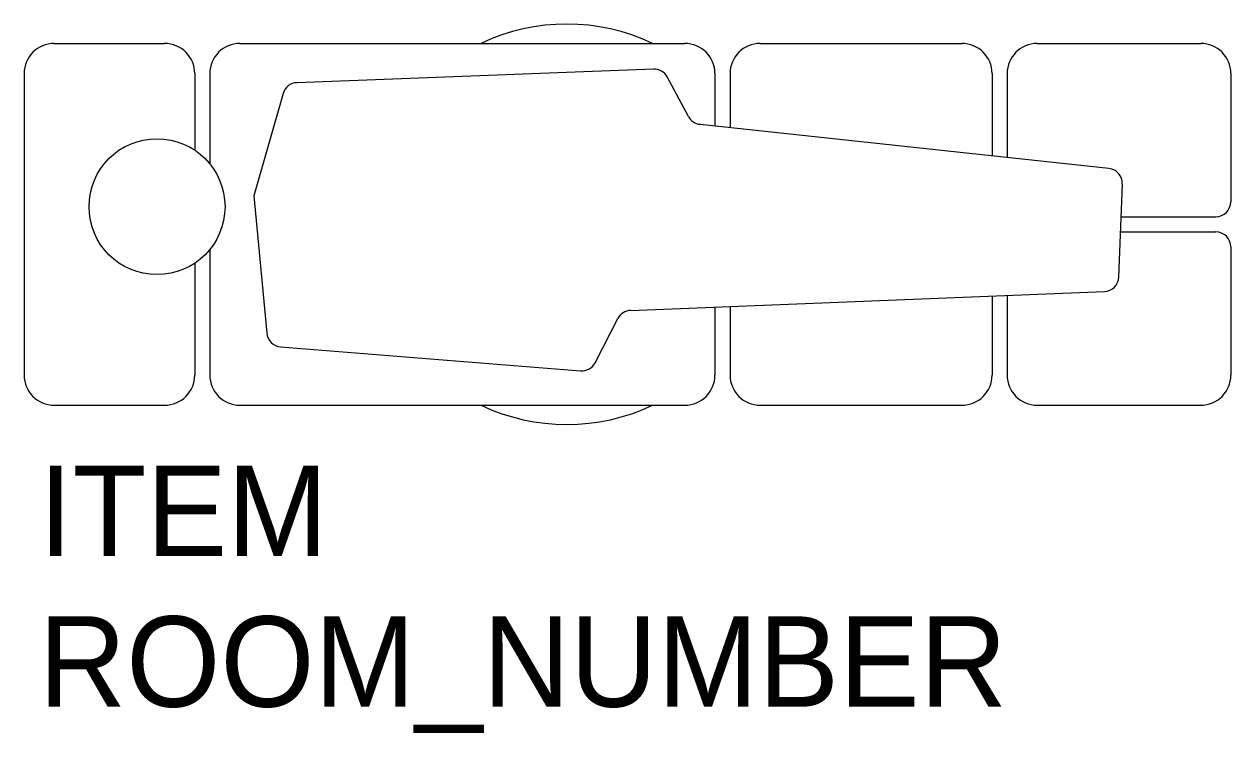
# Model space of a CAD drawing. Extents: x 0 to 2.03, y -0.55 to 0.64.
import ezdxf

# ---------------------------------------------------------------- set-up
doc = ezdxf.new("R2010")
doc.units = 0
doc.header["$LTSCALE"] = 24
doc.layers.get('0').update_dxf_attribs({"linetype": 'CONTINUOUS'})
doc.styles.add('ATT', font='txt')

msp = doc.modelspace()

# ---------------------------------------------------------------- linework, layer by layer
at = {"color": 0, "linetype": 'BYBLOCK'}
for p, q in [((0.0514, 0.6096), (0.2371, 0.6096)), ((0.3641, 0.6096), (1.1131, 0.6096)), ((1.2401, 0.6096), (1.5797, 0.6096)), ((1.7067, 0.6096), (1.9818, 0.6096)), ((0.0006, 0.5588), (0.0006, 0.0508)), ((0.2879, 0.5588), (0.2879, 0.4298)), ((0.3133, 0.5588), (0.3133, 0.4067)), ((1.1639, 0.5588), (1.1639, 0.4705)), ((1.1893, 0.5588), (1.1893, 0.4678)), ((1.6305, 0.5588), (1.6305, 0.4202)), ((1.6559, 0.5588), (1.6559, 0.4174)), ((2.0326, 0.5588), (2.0326, 0.3429)), ((1.8483, 0.3175), (2.0072, 0.3175)), ((1.8465, 0.2921), (2.0072, 0.2921)), ((2.0326, 0.2667), (2.0326, 0.0508)), ((0.3133, 0.2622), (0.3133, 0.0508)), ((0.2879, 0.2391), (0.2879, 0.0508)), ((1.6305, 0.1839), (1.6305, 0.0508)), ((1.6559, 0.185), (1.6559, 0.0508)), ((1.1639, 0.1653), (1.1639, 0.0508)), ((1.1893, 0.1663), (1.1893, 0.0508)), ((0.0514, 0), (0.2371, 0)), ((0.3641, 0), (1.1131, 0)), ((1.2401, 0), (1.5797, 0)), ((1.7067, 0), (1.9818, 0))]:
    msp.add_line(p, q, dxfattribs=at)
at = {"color": 9, "linetype": 'BYBLOCK'}
for p, q in [((1.0602, 0.5664), (0.4602, 0.5434)), ((1.1193, 0.4865), (1.0835, 0.553)), ((0.4367, 0.525), (0.3875, 0.3528)), ((1.8272, 0.3989), (1.1389, 0.4732)), ((1.8441, 0.2159), (1.8499, 0.3727)), ((0.3875, 0.3528), (0.4092, 0.1213)), ((1.0219, 0.1597), (1.8197, 0.1915)), ((0.962, 0.0715), (1.0003, 0.1459)), ((0.4325, 0.0984), (0.9374, 0.0578))]:
    msp.add_line(p, q, dxfattribs=at)
msp.add_circle((0.2244, 0.3345), 0.1145, dxfattribs=at)
for centre, radius, start, end in [((0.9144, 0.3048), 0.3373, 64.6526, 115.3474), ((1.0612, 0.541), 0.0254, 28.2198, 92.1956), ((0.4611, 0.518), 0.0254, 92.1956, 164.049), ((1.1416, 0.4985), 0.0254, 208.2198, 263.8411), ((1.8245, 0.3737), 0.0254, 357.8822, 83.8411), ((1.8187, 0.2169), 0.0254, 272.2843, 357.8822), ((1.0229, 0.1343), 0.0254, 92.2843, 152.7753), ((0.4345, 0.1237), 0.0254, 185.3588, 265.4082), ((0.9394, 0.0831), 0.0254, 265.4082, 332.7753), ((0.9144, 0.3048), 0.3373, 244.6526, 295.3474)]:
    msp.add_arc(centre, radius, start, end, dxfattribs=at)
at = {"color": 0, "linetype": 'BYBLOCK'}
for centre, radius, start, end in [((0.0514, 0.5588), 0.0508, 90, 180), ((0.2371, 0.5588), 0.0508, 0, 90), ((0.3641, 0.5588), 0.0508, 90, 180), ((1.1131, 0.5588), 0.0508, 0, 90), ((1.2401, 0.5588), 0.0508, 90, 180), ((1.5797, 0.5588), 0.0508, 0, 90), ((1.7067, 0.5588), 0.0508, 90, 180), ((1.9818, 0.5588), 0.0508, 0, 90), ((2.0072, 0.3429), 0.0254, 270, 0), ((2.0072, 0.2667), 0.0254, 0, 90), ((0.0514, 0.0508), 0.0508, 180, 270), ((0.2371, 0.0508), 0.0508, 270, 0), ((0.3641, 0.0508), 0.0508, 180, 270), ((1.1131, 0.0508), 0.0508, 270, 0), ((1.2401, 0.0508), 0.0508, 180, 270), ((1.5797, 0.0508), 0.0508, 270, 0), ((1.7067, 0.0508), 0.0508, 180, 270), ((1.9818, 0.0508), 0.0508, 270, 0)]:
    msp.add_arc(centre, radius, start, end, dxfattribs=at)

# ---------------------------------------------------------------- texts
at = {"color": 0, "linetype": 'BYBLOCK', "style": 'ATT'}
for tag, p, s, flags in [('ITEM', (0.0254, -0.254), 'OR TABLE', 3), ('ROOM_NUMBER', (0.0254, -0.508), '', 1)]:
    msp.add_attdef(tag, p, s, height=0.1524, dxfattribs=dict(at, flags=flags))

doc.saveas('drawing.dxf')
